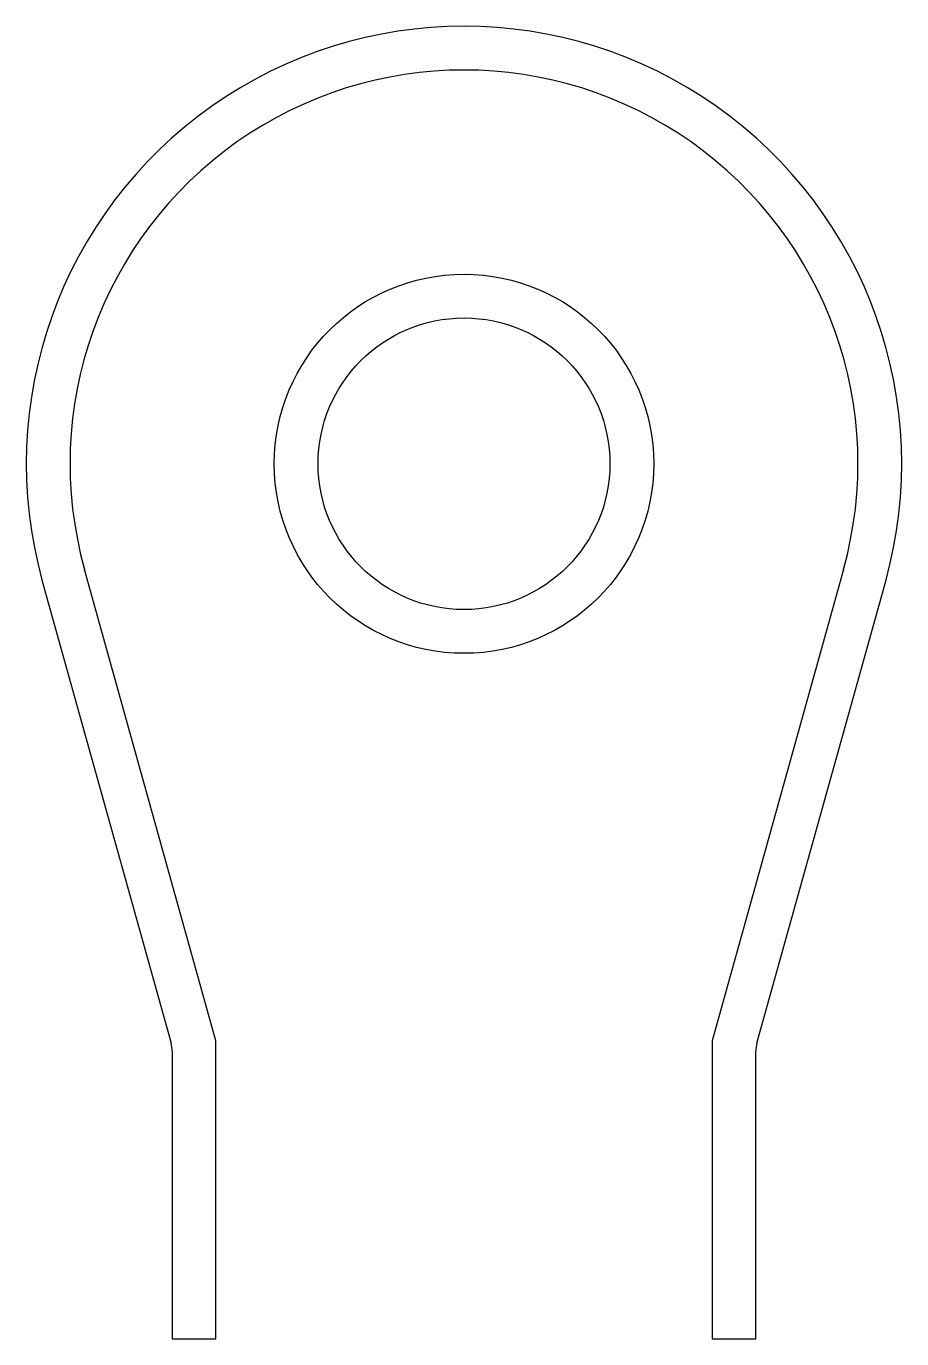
# Model space of a CAD drawing. Header units: metres. Extents: x -10 to 50, y 0 to 90.
import ezdxf

# ---------------------------------------------------------------- set-up
doc = ezdxf.new("R2010")
doc.units = ezdxf.units.M

msp = doc.modelspace()

# ---------------------------------------------------------------- linework, layer by layer
at = {"layer": 'PARAMETRIX'}
for p, q in [((2.9266, 20.6734), (-6.0098, 52.7549)), ((46.0098, 52.7549), (37.0734, 20.6734)), ((-8.8997, 51.9499), (-0.0734, 20.2633)), ((40.0734, 20.2633), (48.8997, 51.9499)), ((3, 0), (3, 20.1367)), ((37, 20.1367), (37, 0)), ((0, 19.7266), (0, 0)), ((40, 0), (40, 19.7266)), ((0, 0), (3, 0)), ((37, 0), (40, 0))]:
    msp.add_line(p, q, dxfattribs=at)
for radius in [13, 10]:
    msp.add_circle((20, 60), radius, dxfattribs=at)
for centre, radius, start, end in [((20, 60), 30, 344.4346, 195.5654), ((20, 60), 27, 344.4346, 195.5654), ((-2, 19.7266), 2, 0, 15.5654), ((1, 20.1367), 2, 0, 15.5654), ((39, 20.1367), 2, 164.4346, 180), ((42, 19.7266), 2, 164.4346, 180)]:
    msp.add_arc(centre, radius, start, end, dxfattribs=at)

doc.saveas('drawing.dxf')
